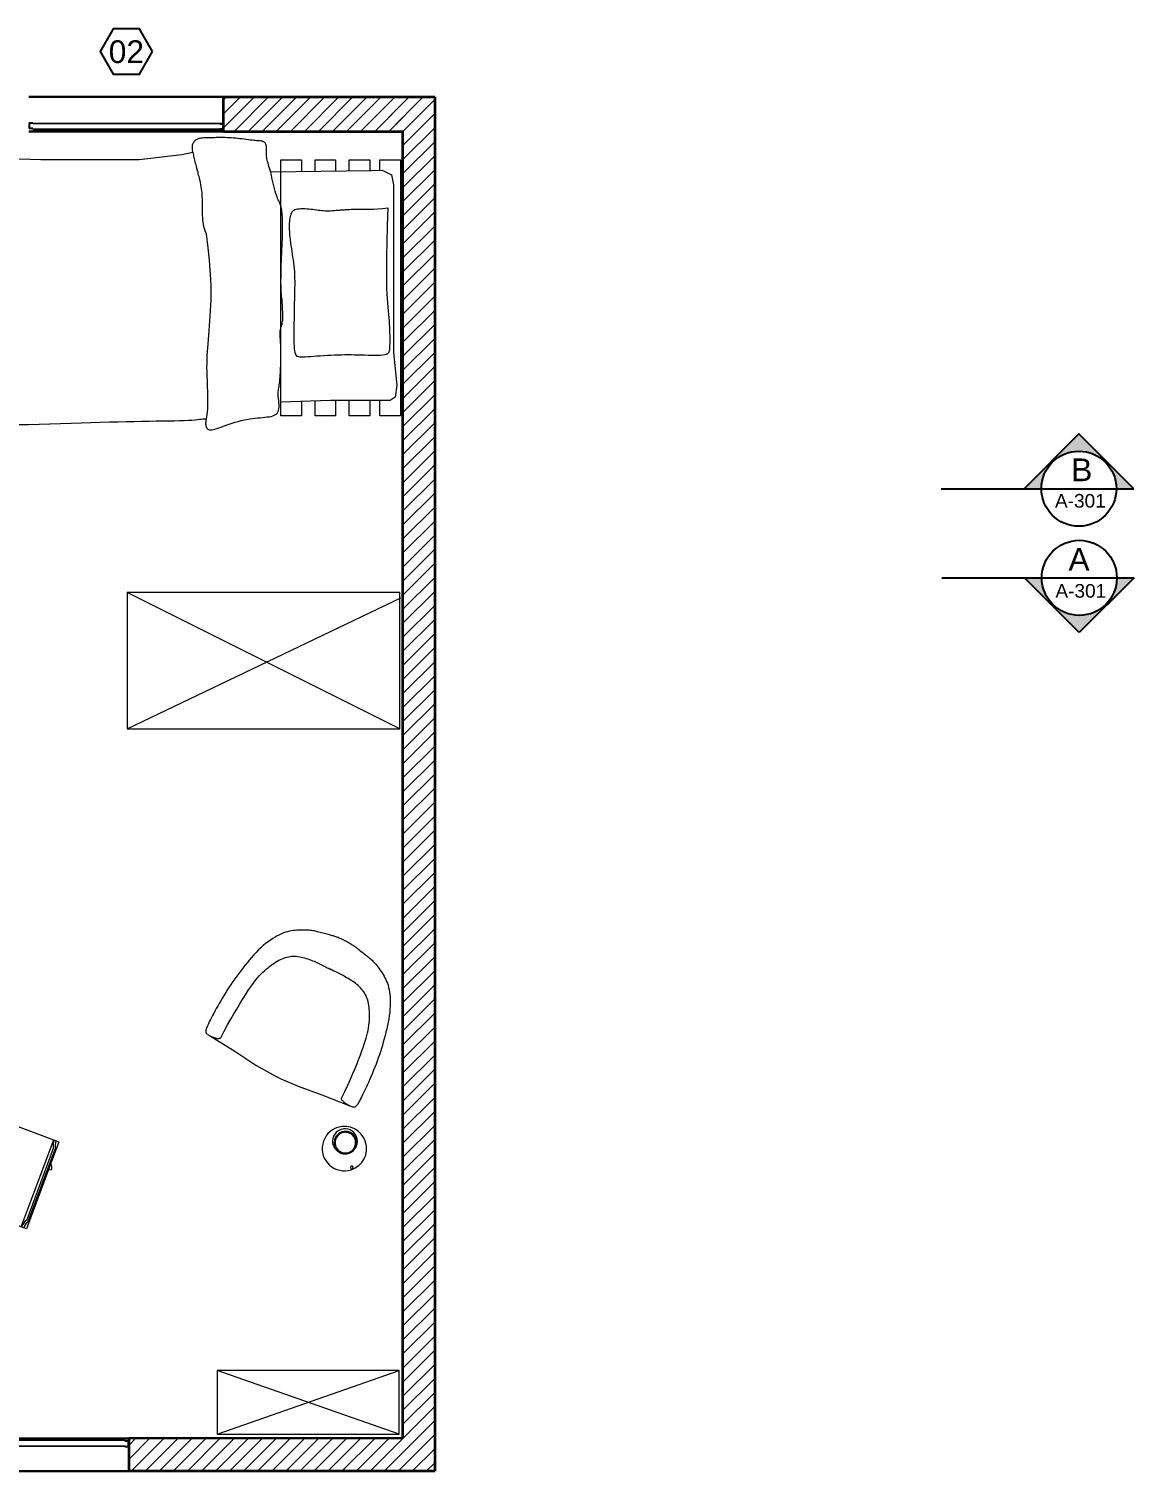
# Model space of a CAD drawing. Header units: metres. Extents: x -2569 to 4336, y -4195 to 694.
# Drawn here: x -70 to 417, y -575 to 60 of the extents above; entities that cross this region are included whole.
import ezdxf
from ezdxf.enums import TextEntityAlignment as Align

# ---------------------------------------------------------------- set-up
doc = ezdxf.new("R2010")
doc.units = ezdxf.units.M
doc.header["$LTSCALE"] = 5
doc.header["$MEASUREMENT"] = 0
for name, color, linetype, lineweight in [('A-FLOR-PATT', 253, 'Continuous', 18), ('A-FURN', 253, 'Continuous', 18), ('A-FURN-', 253, 'Continuous', 0), ('A-GLAZ-FULL', 4, 'Continuous', 25), ('A-SECT-PATT', 8, 'Continuous', 18), ('A-WALL-FULL', 7, 'Continuous', 35), ('MURI NON SEZIONATI', 170, 'Continuous', 18)]:
    doc.layers.add(name, color=color, linetype=linetype, lineweight=lineweight)
doc.layers.add('quote', color=82, linetype='Continuous')
doc.styles.add('ARIAL', font='arial.ttf')
doc.styles.get("Standard").update_dxf_attribs({"font": 'arial.ttf'})

# ---------------------------------------------------------------- blocks, each defined once
blk = doc.blocks.new('A$C08E13F05')
at = {"layer": 'A-FURN', "color": 253}
for p, q in [((-49.82, 50.6), (-49.82, 41.47)), ((71.18, 41.47), (71.18, 48.24))]:
    blk.add_line(p, q, dxfattribs=at)
for points in [[(-44.94, 249.01), (-49.82, 249.01), (-49.82, 258.71), (71.18, 258.71), (71.18, 249.01), (63.93, 249.01)], [(-44.15, 197.3), (-44.82, 245.04), (-44.97, 250.14), (-42.83, 254.49), (-38.11, 255.37), (-6.25, 255.48), (41.34, 255.48), (56.68, 257.09), (62.32, 256.29), (63.93, 253.87), (63.93, 249.01), (63.93, 225.59), (64.68, 202.17)], [(-27.13, 252.76), (-18.63, 252.51), (-10.99, 252.32), (-4.68, 252.18), (0.48, 252.11), (4.69, 252.09), (8.14, 252.11), (11.01, 252.17), (13.49, 252.27), (15.75, 252.4), (17.83, 252.54), (19.75, 252.7), (21.55, 252.86), (23.23, 253.03), (24.83, 253.18), (26.36, 253.32), (27.84, 253.44), (29.3, 253.52), (30.73, 253.58), (32.12, 253.62), (33.44, 253.64), (34.71, 253.64), (35.89, 253.64), (36.99, 253.63), (37.99, 253.61), (38.88, 253.6), (39.67, 253.56), (40.35, 253.47), (40.94, 253.3), (41.43, 253.03), (41.83, 252.62), (42.15, 252.05), (42.39, 251.3), (42.56, 250.34), (42.66, 249.19), (42.71, 247.9), (42.71, 246.48), (42.69, 244.97), (42.64, 243.39), (42.58, 241.79), (42.53, 240.19), (42.48, 238.61), (42.45, 237.05), (42.44, 235.5), (42.43, 233.96), (42.44, 232.4), (42.47, 230.82), (42.51, 229.22), (42.57, 227.57), (42.65, 225.88), (42.74, 224.17), (42.84, 222.46), (42.94, 220.78), (43.06, 219.16), (43.17, 217.61), (43.28, 216.17), (43.38, 214.86), (43.47, 213.71), (43.54, 212.7), (43.55, 211.83), (43.49, 211.09), (43.35, 210.47), (43.08, 209.96), (42.69, 209.54), (42.14, 209.21), (41.42, 208.96), (40.54, 208.77), (39.51, 208.64), (38.33, 208.56), (37.03, 208.52), (35.61, 208.51), (34.09, 208.51), (32.47, 208.52), (30.76, 208.53), (28.99, 208.53), (27.17, 208.54), (25.31, 208.55), (23.44, 208.57), (21.55, 208.59), (19.68, 208.62), (17.83, 208.65), (16.02, 208.7), (14.25, 208.74), (12.53, 208.79), (10.85, 208.83), (9.21, 208.86), (7.61, 208.86), (6.06, 208.84), (4.55, 208.79), (3.08, 208.7), (1.65, 208.59), (0.24, 208.44), (-1.13, 208.27), (-2.5, 208.09), (-3.85, 207.9), (-5.2, 207.69), (-6.56, 207.49), (-7.92, 207.29), (-9.28, 207.1), (-10.64, 206.92), (-11.97, 206.76), (-13.28, 206.61), (-14.54, 206.49), (-15.75, 206.4), (-16.9, 206.33), (-17.97, 206.3), (-18.97, 206.3), (-19.91, 206.33), (-20.77, 206.39), (-21.57, 206.47), (-22.31, 206.57), (-22.98, 206.69), (-23.59, 206.82), (-24.14, 206.97), (-24.64, 207.14), (-25.07, 207.35), (-25.46, 207.61), (-25.79, 207.93), (-26.07, 208.31), (-26.31, 208.79), (-26.49, 209.35), (-26.63, 210.02), (-26.72, 210.78), (-26.78, 211.62), (-26.8, 212.51), (-26.79, 213.44), (-26.75, 214.39), (-26.68, 215.35), (-26.59, 216.3), (-26.49, 217.23), (-26.37, 218.13), (-26.25, 219.01), (-26.13, 219.87), (-26.02, 220.72), (-25.92, 221.55), (-25.84, 222.36), (-25.78, 223.17), (-25.76, 223.97), (-25.76, 224.76), (-25.79, 225.53), (-25.83, 226.27), (-25.89, 226.99), (-25.94, 227.66), (-26, 228.3), (-26.05, 228.89), (-26.09, 229.42), (-26.13, 229.91), (-26.15, 230.38), (-26.18, 230.83), (-26.2, 231.28), (-26.22, 231.74), (-26.25, 232.23), (-26.29, 232.76), (-26.34, 233.33), (-26.39, 233.97), (-26.44, 234.66), (-26.49, 235.4), (-26.54, 236.22), (-26.57, 237.1), (-26.58, 238.05), (-26.57, 239.07), (-26.54, 240.17), (-26.5, 241.38), (-26.47, 242.74), (-26.47, 244.26), (-26.52, 245.99), (-26.63, 247.97), (-26.83, 250.21), (-27.13, 252.76)], [(-44.67, 234.48), (-49.82, 234.48), (-49.82, 244.18), (-44.8, 244.18)], [(63.93, 244.18), (71.18, 244.18), (71.18, 234.48), (63.93, 234.48)], [(-44.45, 218.34), (-49.82, 218.34), (-49.82, 228.04), (-44.58, 228.04)], [(63.93, 228.04), (71.18, 228.04), (71.18, 218.34), (64.16, 218.34)], [(64.37, 211.87), (71.18, 211.87), (71.18, 202.17), (-49.82, 202.17), (-49.82, 211.87), (-44.36, 211.87)], [(-49.82, 50.6), (-49.29, 49.26), (-47.17, 48.26), (-44.42, 47.39), (-41.15, 46.64), (-37.51, 46.01), (-33.62, 45.47), (-29.62, 45.01), (-25.64, 44.64), (-21.78, 44.33), (-18.07, 44.08), (-14.49, 43.87), (-11.02, 43.71), (-7.65, 43.57), (-4.38, 43.46), (-1.18, 43.36), (1.95, 43.26), (5.03, 43.16), (8.08, 43.05), (11.13, 42.95), (14.2, 42.85), (17.31, 42.77), (20.51, 42.7), (23.8, 42.65), (27.21, 42.62), (30.76, 42.63), (34.41, 42.66), (38.12, 42.73), (41.82, 42.85), (45.48, 43.01), (49.04, 43.22), (52.45, 43.49), (55.66, 43.82), (58.64, 44.21), (61.37, 44.67), (63.85, 45.21), (66.08, 45.83), (68.07, 46.54), (69.81, 47.34), (71.29, 48.24), (72.52, 49.25), (73.51, 50.37), (74.27, 51.66), (74.84, 53.15), (75.23, 54.91), (75.48, 56.98), (75.61, 59.41), (75.66, 62.25), (75.64, 65.55), (75.59, 69.34), (75.5, 73.56), (75.39, 78.11), (75.26, 82.92), (75.12, 87.89), (74.96, 92.94), (74.81, 97.99), (74.66, 102.94), (74.51, 107.73), (74.37, 112.35), (74.24, 116.79), (74.12, 121.06), (74.01, 125.16), (73.91, 129.09), (73.83, 132.86), (73.75, 136.47), (73.7, 139.91), (73.65, 143.18), (73.61, 146.26), (73.56, 149.15), (73.52, 151.82), (73.46, 154.27), (73.39, 156.48), (73.3, 158.44), (73.19, 160.14), (73.06, 161.6), (72.94, 162.83), (72.82, 163.85), (72.72, 164.69), (72.65, 165.35), (72.63, 165.86), (72.65, 166.23), (72.73, 166.49), (72.88, 166.65), (73.07, 166.74), (73.31, 166.76), (73.59, 166.74), (73.92, 166.69), (74.27, 166.64), (74.65, 166.6), (75.06, 166.59), (75.48, 166.62), (75.89, 166.68), (76.3, 166.79), (76.68, 166.94), (77.02, 167.13), (77.32, 167.38), (77.55, 167.68), (77.72, 168.03), (77.81, 168.46), (77.84, 168.95), (77.79, 169.52), (77.68, 170.19), (77.5, 170.95), (77.25, 171.81), (76.94, 172.78), (76.57, 173.87), (76.15, 175.07), (75.69, 176.34), (75.22, 177.69), (74.75, 179.08), (74.29, 180.49), (73.86, 181.92), (73.48, 183.35), (73.16, 184.75), (72.89, 186.12), (72.67, 187.46), (72.49, 188.77), (72.33, 190.03), (72.21, 191.26), (72.09, 192.44), (71.99, 193.58), (71.89, 194.66), (71.77, 195.69), (71.64, 196.65), (71.47, 197.54), (71.25, 198.34), (70.98, 199.05), (70.65, 199.67), (70.24, 200.18), (69.74, 200.58), (69.17, 200.88), (68.54, 201.09), (67.88, 201.22), (67.19, 201.3), (66.49, 201.32), (65.79, 201.3), (65.12, 201.26), (64.48, 201.2), (63.88, 201.14), (63.3, 201.08), (62.73, 201.02), (62.18, 200.96), (61.62, 200.93), (61.07, 200.91), (60.5, 200.92), (59.91, 200.96), (59.3, 201.03), (58.65, 201.12), (57.98, 201.22), (57.26, 201.33), (56.51, 201.44), (55.71, 201.56), (54.85, 201.66), (53.94, 201.76), (52.97, 201.84), (51.96, 201.91), (50.89, 201.97), (49.78, 202.02), (48.62, 202.07), (47.42, 202.1), (46.19, 202.13), (44.92, 202.15), (43.63, 202.16), (42.34, 202.17), (41.08, 202.16), (39.85, 202.15), (38.69, 202.13), (37.6, 202.09), (36.61, 202.05), (35.73, 201.99), (34.96, 201.93), (34.27, 201.87), (33.64, 201.82), (33.07, 201.78), (32.53, 201.77), (32.01, 201.77), (31.49, 201.82), (30.96, 201.9), (30.42, 202.01), (29.87, 202.14), (29.32, 202.29), (28.77, 202.44), (28.22, 202.6), (27.68, 202.74), (27.16, 202.86), (26.65, 202.96), (26.14, 203.03), (25.63, 203.08), (25.11, 203.11), (24.56, 203.12), (23.97, 203.12), (23.34, 203.11), (22.64, 203.09), (21.89, 203.06), (21.08, 203.02), (20.25, 202.98), (19.4, 202.94), (18.56, 202.89), (17.74, 202.84), (16.96, 202.78), (16.25, 202.73), (15.61, 202.66), (15.03, 202.6), (14.47, 202.54), (13.93, 202.48), (13.37, 202.43), (12.76, 202.38), (12.1, 202.33), (11.34, 202.29), (10.47, 202.26), (9.49, 202.24), (8.41, 202.23), (7.21, 202.23), (5.92, 202.24), (4.53, 202.26), (3.04, 202.29), (1.45, 202.33), (-0.22, 202.39), (-1.95, 202.46), (-3.73, 202.53), (-5.54, 202.6), (-7.33, 202.68), (-9.11, 202.75), (-10.83, 202.82), (-12.48, 202.88), (-14.03, 202.92), (-15.5, 202.96), (-16.88, 202.98), (-18.17, 202.99), (-19.39, 202.99), (-20.53, 202.97), (-21.6, 202.94), (-22.62, 202.89), (-23.57, 202.83), (-24.46, 202.76), (-25.3, 202.67), (-26.08, 202.56), (-26.82, 202.43), (-27.51, 202.28), (-28.15, 202.11), (-28.75, 201.92), (-29.3, 201.7), (-29.85, 201.47), (-30.39, 201.21), (-30.97, 200.94), (-31.59, 200.66), (-32.29, 200.37), (-33.09, 200.07), (-34.01, 199.77), (-35.07, 199.46), (-36.24, 199.16), (-37.49, 198.86), (-38.79, 198.56), (-40.11, 198.26), (-41.41, 197.97), (-42.66, 197.67), (-43.83, 197.39), (-44.9, 197.1), (-45.87, 196.83), (-46.75, 196.56), (-47.56, 196.32), (-48.31, 196.09), (-49.01, 195.89), (-49.67, 195.72), (-50.31, 195.58), (-50.93, 195.48), (-51.54, 195.4), (-52.12, 195.36), (-52.68, 195.34), (-53.2, 195.33), (-53.68, 195.34), (-54.13, 195.35), (-54.52, 195.37), (-54.86, 195.39), (-55.15, 195.4), (-55.41, 195.4), (-55.64, 195.4), (-55.86, 195.39), (-56.07, 195.37), (-56.29, 195.34), (-56.52, 195.29), (-56.77, 195.23), (-57.03, 195.15), (-57.3, 195.05), (-57.57, 194.92), (-57.82, 194.77), (-58.06, 194.58), (-58.27, 194.35), (-58.44, 194.09), (-58.57, 193.78), (-58.66, 193.43), (-58.73, 193.03), (-58.77, 192.57), (-58.81, 192.06), (-58.84, 191.49), (-58.88, 190.86), (-58.94, 190.17), (-59.02, 189.41), (-59.11, 188.59), (-59.22, 187.71), (-59.35, 186.79), (-59.47, 185.84), (-59.6, 184.85), (-59.73, 183.84), (-59.85, 182.81), (-59.96, 181.78), (-60.05, 180.75), (-60.14, 179.73), (-60.21, 178.72), (-60.27, 177.75), (-60.32, 176.8), (-60.35, 175.9), (-60.38, 175.05), (-60.39, 174.26), (-60.39, 173.52), (-60.38, 172.82), (-60.37, 172.15), (-60.35, 171.5), (-60.33, 170.87), (-60.31, 170.25), (-60.29, 169.62), (-60.28, 168.98), (-60.27, 168.33), (-60.25, 167.68), (-60.24, 167.05), (-60.22, 166.43), (-60.2, 165.84), (-60.17, 165.28), (-60.12, 164.76), (-60.07, 164.29), (-60, 163.86), (-59.92, 163.46), (-59.81, 163.1), (-59.68, 162.76), (-59.53, 162.45), (-59.34, 162.15), (-59.13, 161.86), (-58.89, 161.57), (-58.61, 161.3), (-58.3, 161.04), (-57.96, 160.81), (-57.59, 160.6), (-57.2, 160.43), (-56.78, 160.3), (-56.34, 160.21), (-55.88, 160.17), (-55.39, 160.18), (-54.89, 160.22), (-54.37, 160.3), (-53.83, 160.4), (-53.28, 160.52), (-52.72, 160.65), (-52.14, 160.79), (-51.56, 160.93), (-50.97, 161.07), (-50.35, 161.21), (-49.71, 161.37), (-49.04, 161.53), (-48.33, 161.7), (-47.58, 161.9), (-46.78, 162.11), (-45.93, 162.34), (-45.04, 162.58), (-44.11, 162.84), (-43.15, 162.97), (-42.17, 163.35), (-41.17, 163.59), (-40.16, 163.83), (-39.15, 164.04), (-38.15, 164.22), (-37.16, 164.38), (-36.18, 164.52), (-35.21, 164.64), (-34.25, 164.73), (-33.31, 164.81), (-32.38, 164.87), (-31.48, 164.92), (-30.59, 164.95), (-29.72, 164.97), (-28.86, 164.99), (-28, 165), (-27.14, 165), (-26.27, 165), (-25.39, 165), (-24.49, 165), (-23.56, 165.01), (-22.59, 165.04), (-21.55, 165.12), (-20.44, 165.25), (-19.22, 165.47), (-17.89, 165.79), (-16.43, 166.22), (-14.8, 166.79)], [(-14.8, 166.79), (-8.17, 167.63), (-2.48, 168.24), (2.39, 168.66), (6.57, 168.92), (10.17, 169.04), (13.33, 169.06), (16.18, 168.99), (18.83, 168.88), (21.39, 168.75), (23.87, 168.6), (26.29, 168.44), (28.62, 168.27), (30.88, 168.1), (33.05, 167.93), (35.13, 167.77), (37.12, 167.61), (39.03, 167.46), (40.88, 167.34), (42.7, 167.23), (44.52, 167.15), (46.38, 167.1), (48.3, 167.08), (50.33, 167.1), (52.5, 167.16), (54.81, 167.27), (57.27, 167.38), (59.84, 167.49), (62.5, 167.55), (65.22, 167.54), (67.96, 167.42), (70.72, 167.16), (73.45, 166.75)], [(-53.28, 160.52), (-52.24, 155.36), (-49.82, 135.17), (-49.82, 113.78), (-49.82, 88.74), (-50.44, 68.1), (-50.62, 52.82), (-49.82, 50.6)]]:
    blk.add_lwpolyline(points, dxfattribs=at)
blk.add_lwpolyline([(-49.82, 41.47), (71.18, 41.47), (71.18, 38.29), (-49.82, 38.29)], close=True, dxfattribs=at)
blk = doc.blocks.new('IKEA-Grankulla_Futon_Single_Bed-top')
at = {"layer": 'A-FURN', "color": 253}
blk.add_blockref('A$C08E13F05', (1.01, -151.17), dxfattribs=at)
blk = doc.blocks.new('A$C7EA53CC2')
at = {"layer": 'A-FURN'}
for p, q in [((-83.3, 63.9), (-114.3, 64.4)), ((-114.5, 54.1), (-83.4, 53.6))]:
    blk.add_line(p, q, dxfattribs=at)
blk.add_lwpolyline([(-84, -37.6), (-82.5, 175.7), (102.4, 174.7), (101.2, -38.7, -0.231255), (93.9, -53.4, -0.140847), (79.9, -58.9), (-59.9, -58.4, -0.165877), (-76.4, -52.7, -0.224933), (-84, -37.6, -0.224933)], format="xyb", dxfattribs=at)
for points in [[(85.6, 172.8), (-65.7, 173.8)], [(-34.1, 177.8), (-34.1, 177.8), (-33, 175.4)], [(-22.5, 175.4), (-25.1, 181)], [(102.4, 163.2), (-82.6, 164.9)], [(-65.8, 170), (85.5, 169)], [(114.1, 128.9), (102.1, 119.6)], [(102.2, 132.8), (108.1, 136.5)], [(107.1, -19.5), (107.1, -19.5), (101.3, -15.7)], [(101.4, -2.2), (113.9, -11.1)]]:
    blk.add_lwpolyline(points, dxfattribs=at)
for centre, radius, start, end in [((-85, 216.9), 47.2, 272.9497, 294.0654), ((-24.8, 166.2), 14.8, 91.1954, 128.6184), ((102.1, 204.1), 35.4, 242.1906, 270.4971), ((-88.7, 215), 50.5, 276.8303, 296.9938), ((110.2, 213.7), 51.1, 241.1485, 261.225), ((103.7, 127), 10.5, 10.7335, 65.5905), ((-106.5, 59.1), 9.44, 145.8855, 212.1145), ((103.6, -9.7), 10.4, 289.4092, 352.2561)]:
    blk.add_arc(centre, radius, start, end, dxfattribs=at)
blk = doc.blocks.new('A$C0A122CAD')
at = {"layer": 'A-FURN', "color": 253}
for points in [[(-87.8, 66.83), (-88.46, 66.83), (-89.05, 66.82), (-89.58, 66.8), (-90.06, 66.77), (-90.48, 66.74), (-90.87, 66.71), (-91.23, 66.67), (-91.56, 66.63), (-91.87, 66.59), (-92.18, 66.55), (-92.49, 66.5), (-92.8, 66.45), (-93.13, 66.39), (-93.49, 66.32), (-93.87, 66.25), (-94.3, 66.16), (-94.77, 66.07), (-95.28, 65.97), (-95.82, 65.86), (-96.37, 65.75), (-96.93, 65.64), (-97.48, 65.52), (-98.02, 65.41), (-98.53, 65.3), (-99, 65.2), (-99.45, 65.1), (-99.87, 64.99), (-100.29, 64.88), (-100.72, 64.75), (-101.15, 64.61), (-101.61, 64.44), (-102.11, 64.25), (-102.64, 64.02), (-103.21, 63.77), (-103.81, 63.48), (-104.43, 63.18), (-105.06, 62.85), (-105.7, 62.5), (-106.34, 62.13), (-106.97, 61.74), (-107.59, 61.34), (-108.19, 60.92), (-108.79, 60.47), (-109.37, 59.99), (-109.95, 59.47), (-110.51, 58.9), (-111.08, 58.27), (-111.63, 57.58), (-112.19, 56.83), (-112.74, 56.01), (-113.28, 55.12), (-113.81, 54.18), (-114.33, 53.18), (-114.83, 52.13), (-115.3, 51.03), (-115.76, 49.88), (-116.18, 48.69), (-116.58, 47.46), (-116.95, 46.21), (-117.3, 44.93), (-117.63, 43.63), (-117.93, 42.33), (-118.22, 41.03), (-118.48, 39.74), (-118.73, 38.46), (-118.96, 37.19), (-119.18, 35.93), (-119.38, 34.68), (-119.56, 33.43), (-119.73, 32.18), (-119.88, 30.93), (-120.01, 29.67), (-120.14, 28.41), (-120.24, 27.15), (-120.34, 25.9), (-120.42, 24.67), (-120.49, 23.47), (-120.55, 22.3), (-120.6, 21.18), (-120.64, 20.11), (-120.67, 19.1), (-120.69, 18.15), (-120.71, 17.26), (-120.71, 16.44), (-120.71, 15.68), (-120.7, 14.99), (-120.69, 14.36), (-120.67, 13.8), (-120.64, 13.31), (-120.61, 12.88), (-120.57, 12.5), (-120.52, 12.18), (-120.45, 11.9), (-120.38, 11.67), (-120.3, 11.47), (-120.2, 11.3), (-120.09, 11.16), (-119.96, 11.05), (-119.81, 10.96), (-119.64, 10.88), (-119.46, 10.83), (-119.25, 10.79), (-119.01, 10.76), (-118.75, 10.74), (-118.46, 10.73), (-118.15, 10.74), (-117.82, 10.74), (-117.48, 10.76), (-117.14, 10.79), (-116.79, 10.82), (-116.44, 10.85), (-116.1, 10.9), (-115.77, 10.95), (-115.46, 11.01), (-115.17, 11.09), (-114.89, 11.19), (-114.63, 11.33), (-114.4, 11.49), (-114.19, 11.7), (-114, 11.96)], [(-88.17, 66.83), (-87.5, 66.83), (-86.91, 66.82), (-86.38, 66.8), (-85.91, 66.77), (-85.48, 66.74), (-85.1, 66.71), (-84.74, 66.67), (-84.41, 66.63), (-84.09, 66.59), (-83.79, 66.55), (-83.48, 66.5), (-83.17, 66.45), (-82.83, 66.39), (-82.48, 66.32), (-82.09, 66.25), (-81.66, 66.16), (-81.19, 66.07), (-80.68, 65.97), (-80.15, 65.86), (-79.59, 65.75), (-79.04, 65.64), (-78.48, 65.52), (-77.95, 65.41), (-77.44, 65.3), (-76.97, 65.2), (-76.52, 65.1), (-76.09, 64.99), (-75.67, 64.88), (-75.25, 64.75), (-74.81, 64.61), (-74.35, 64.44), (-73.86, 64.25), (-73.33, 64.02), (-72.76, 63.77), (-72.16, 63.48), (-71.54, 63.18), (-70.91, 62.85), (-70.27, 62.5), (-69.63, 62.13), (-69, 61.74), (-68.38, 61.34), (-67.77, 60.92), (-67.18, 60.47), (-66.6, 59.99), (-66.02, 59.47), (-65.45, 58.9), (-64.89, 58.27), (-64.33, 57.58), (-63.78, 56.83), (-63.23, 56.01), (-62.68, 55.12), (-62.15, 54.18), (-61.64, 53.18), (-61.14, 52.13), (-60.66, 51.03), (-60.21, 49.88), (-59.78, 48.69), (-59.39, 47.46), (-59.01, 46.21), (-58.66, 44.93), (-58.34, 43.63), (-58.03, 42.33), (-57.75, 41.03), (-57.48, 39.74), (-57.23, 38.46), (-57, 37.19), (-56.79, 35.93), (-56.59, 34.68), (-56.41, 33.43), (-56.24, 32.18), (-56.09, 30.93), (-55.95, 29.67), (-55.83, 28.41), (-55.72, 27.15), (-55.63, 25.9), (-55.55, 24.67), (-55.48, 23.47), (-55.42, 22.3), (-55.37, 21.18), (-55.33, 20.11), (-55.3, 19.1), (-55.27, 18.15), (-55.26, 17.26), (-55.25, 16.44), (-55.25, 15.68), (-55.26, 14.99), (-55.28, 14.36), (-55.3, 13.8), (-55.32, 13.31), (-55.36, 12.88), (-55.4, 12.5), (-55.45, 12.18), (-55.51, 11.9), (-55.58, 11.67), (-55.67, 11.47), (-55.77, 11.3), (-55.88, 11.16), (-56.01, 11.05), (-56.16, 10.96), (-56.32, 10.88), (-56.51, 10.83), (-56.72, 10.79), (-56.95, 10.76), (-57.22, 10.74), (-57.5, 10.73), (-57.81, 10.74), (-58.14, 10.74), (-58.48, 10.76), (-58.83, 10.79), (-59.18, 10.82), (-59.53, 10.85), (-59.87, 10.9), (-60.19, 10.95), (-60.5, 11.01), (-60.8, 11.09), (-61.08, 11.19), (-61.33, 11.33), (-61.57, 11.49), (-61.78, 11.7), (-61.97, 11.96)], [(-114, 11.96), (-113.97, 14.82), (-113.9, 17.51), (-113.8, 20.03), (-113.67, 22.38), (-113.51, 24.57), (-113.35, 26.6), (-113.17, 28.47), (-113, 30.19), (-112.83, 31.77), (-112.67, 33.2), (-112.51, 34.52), (-112.34, 35.74), (-112.15, 36.88), (-111.95, 37.94), (-111.72, 38.95), (-111.47, 39.92), (-111.18, 40.87), (-110.87, 41.8), (-110.52, 42.7), (-110.16, 43.57), (-109.78, 44.41), (-109.39, 45.22), (-108.99, 45.99), (-108.58, 46.72), (-108.18, 47.4), (-107.78, 48.05), (-107.37, 48.65), (-106.96, 49.22), (-106.54, 49.75), (-106.1, 50.25), (-105.66, 50.71), (-105.2, 51.13), (-104.72, 51.53), (-104.23, 51.89), (-103.72, 52.22), (-103.18, 52.52), (-102.63, 52.8), (-102.06, 53.05), (-101.47, 53.27), (-100.86, 53.47), (-100.23, 53.65), (-99.59, 53.8), (-98.94, 53.94), (-98.28, 54.05), (-97.62, 54.15), (-96.96, 54.23), (-96.32, 54.3), (-95.69, 54.35), (-95.08, 54.39), (-94.48, 54.42), (-93.91, 54.44), (-93.34, 54.46), (-92.77, 54.47), (-92.21, 54.47), (-91.65, 54.48), (-91.09, 54.48), (-90.52, 54.48), (-89.96, 54.48), (-89.42, 54.48), (-88.94, 54.49), (-88.51, 54.49), (-88.17, 54.48), (-87.93, 54.48), (-87.8, 54.47)], [(-61.97, 11.96), (-61.99, 14.82), (-62.06, 17.51), (-62.17, 20.03), (-62.3, 22.38), (-62.45, 24.57), (-62.62, 26.6), (-62.79, 28.47), (-62.97, 30.19), (-63.13, 31.77), (-63.29, 33.2), (-63.46, 34.52), (-63.63, 35.74), (-63.81, 36.88), (-64.02, 37.94), (-64.24, 38.95), (-64.5, 39.92), (-64.78, 40.87), (-65.1, 41.8), (-65.44, 42.7), (-65.81, 43.57), (-66.19, 44.41), (-66.58, 45.22), (-66.98, 45.99), (-67.38, 46.72), (-67.78, 47.4), (-68.19, 48.05), (-68.6, 48.65), (-69.01, 49.22), (-69.43, 49.75), (-69.86, 50.25), (-70.31, 50.71), (-70.77, 51.13), (-71.24, 51.53), (-71.74, 51.89), (-72.25, 52.22), (-72.78, 52.52), (-73.33, 52.8), (-73.9, 53.05), (-74.49, 53.27), (-75.1, 53.47), (-75.73, 53.65), (-76.38, 53.8), (-77.03, 53.94), (-77.69, 54.05), (-78.35, 54.15), (-79.01, 54.23), (-79.65, 54.3), (-80.28, 54.35), (-80.89, 54.39), (-81.48, 54.42), (-82.06, 54.44), (-82.63, 54.46), (-83.19, 54.47), (-83.75, 54.47), (-84.32, 54.48), (-84.88, 54.48), (-85.45, 54.48), (-86.01, 54.48), (-86.54, 54.48), (-87.03, 54.49), (-87.45, 54.49), (-87.8, 54.48), (-88.04, 54.48), (-88.17, 54.47)], [(-118.31, 10.73), (-106.82, 9.68), (-97.16, 8.49), (-89.58, 8.12), (-87.98, 8.1)], [(-57.66, 10.73), (-69.15, 9.68), (-78.81, 8.49), (-86.39, 8.12), (-87.98, 8.1)]]:
    blk.add_lwpolyline(points, dxfattribs=at)

msp = doc.modelspace()

# ---------------------------------------------------------------- hatches: boundary and pattern name
at = {"layer": 'A-FLOR-PATT'}
for points in [[(-69.7, 18.1), (-69.7, 15.47), (-68.04, 15.47), (-68.04, 15.72), (-69.45, 15.72), (-69.45, 17.85), (-68.04, 17.85), (-68.04, 18.1)], [(-68.04, 17.85), (-68.04, 18.1), (-69.7, 18.1), (-69.7, 15.47), (-68.04, 15.47), (-68.04, 15.72), (-69.45, 15.72), (-69.45, 17.85)], [(15.95, 18.05), (15.95, 15.42), (14.29, 15.42), (14.29, 15.67), (15.7, 15.67), (15.7, 17.8), (14.29, 17.8), (14.29, 18.05)], [(15.09, 17.8), (15.09, 18.05), (15.96, 18.05), (15.96, 15.42), (15.09, 15.42), (15.09, 15.67), (15.71, 15.67), (15.71, 17.8)], [(-25.74, -564.42), (-25.74, -561.79), (-27.41, -561.79), (-27.41, -562.04), (-25.99, -562.04), (-25.99, -564.17), (-27.41, -564.17), (-27.41, -564.42)], [(-27.41, -564.17), (-27.41, -564.42), (-25.74, -564.42), (-25.74, -561.79), (-27.41, -561.79), (-27.41, -562.04), (-25.99, -562.04), (-25.99, -564.17)]]:
    msp.add_hatch(color=256, dxfattribs=at).paths.add_polyline_path(points)
at = {"layer": 'A-SECT-PATT'}
h = msp.add_hatch(dxfattribs=at)
h.set_pattern_fill('ANSI31', color=256, scale=35)
h.paths.add_polyline_path([(108.96, 29.66), (16.03, 29.66), (16.03, 14.46), (94.96, 14.46), (94.96, -560.78), (-25.73, -560.89), (-25.7, -575.34), (108.96, -575.34)])
h = msp.add_hatch(dxfattribs=at)
h.set_pattern_fill('ANSI31', color=256, scale=35)
h.paths.add_polyline_path([(94.96, 29.66), (16.03, 29.66), (16.03, 14.46), (94.96, 14.46)])
at = {"layer": 'quote'}
h = msp.add_hatch(dxfattribs=at)
h.set_pattern_fill('ANGLE', color=256, scale=0.0275)
h.set_pattern_definition([(360, (256.80765, -311.5696), (7e-11, 0.1920875), [0.1397, -0.0523875]), (90, (256.80765, -311.5696), (-0.1920875, 7e-11), [0.1397, -0.0523875])])
h.paths.add_polyline_path([(409.03, -142.79), (416.65, -142.79), (392.51, -118.65), (368.37, -142.79), (375.99, -142.79, -1)])
h = msp.add_hatch(dxfattribs=at)
h.set_pattern_fill('ANGLE', color=256, scale=0.0275)
h.set_pattern_definition([(360, (257.00887, -399.10255), (7e-11, 0.1920875), [0.1397, -0.0523875]), (90, (257.00887, -399.10255), (-0.1920875, 7e-11), [0.1397, -0.0523875])])
h.paths.add_polyline_path([(409.23, -182.05), (416.85, -182.05), (392.71, -206.18), (368.57, -182.05), (376.19, -182.05, 1)])

# ---------------------------------------------------------------- linework, layer by layer
at = {"layer": 'A-FURN'}
for p, q in [((13.25, -559.02), (93.25, -531.02)), ((93.25, -559.02), (13.25, -531.02))]:
    msp.add_line(p, q, dxfattribs=at)
for points in [[(93.55, -248.45), (93.55, -188.45), (-26.45, -188.45), (-26.45, -248.45), (93.55, -248.45), (-26.45, -188.45)], [(-26.45, -248.45), (93.98, -190.78)], [(13.25, -559.02), (93.25, -559.02), (93.25, -531.02), (13.25, -531.02), (13.25, -559.02)]]:
    msp.add_lwpolyline(points, dxfattribs=at)
at = {"layer": 'A-FURN-'}
for points in [[(64.09, -431.28), (64.15, -431.5), (64.21, -431.73), (64.29, -431.95), (64.38, -432.17), (64.47, -432.38), (64.57, -432.59), (64.68, -432.8), (64.8, -433), (64.93, -433.19), (65.06, -433.38), (65.21, -433.56), (65.35, -433.74), (65.51, -433.91), (65.67, -434.07), (65.84, -434.23), (66.01, -434.38), (66.19, -434.52), (66.37, -434.65), (66.55, -434.78), (66.74, -434.89), (66.94, -435), (67.14, -435.1), (67.34, -435.2), (67.54, -435.28), (67.75, -435.35), (67.95, -435.42), (68.16, -435.48), (68.37, -435.53), (68.58, -435.57), (68.8, -435.6), (69.01, -435.63), (69.22, -435.64), (69.43, -435.65), (69.64, -435.65), (69.85, -435.64), (70.06, -435.62), (70.27, -435.59), (70.48, -435.56), (70.69, -435.52), (70.89, -435.47), (71.09, -435.41), (71.13, -435.4)], [(71.13, -435.4), (71.33, -435.33), (71.52, -435.25), (71.72, -435.17), (71.9, -435.08), (72.09, -434.98), (72.27, -434.87), (72.45, -434.76), (72.62, -434.64), (72.79, -434.51), (72.96, -434.38), (73.12, -434.24), (73.27, -434.09), (73.42, -433.93), (73.57, -433.77), (73.7, -433.61), (73.84, -433.43), (73.96, -433.25), (74.08, -433.07), (74.19, -432.88), (74.29, -432.68), (74.39, -432.48), (74.48, -432.28), (74.56, -432.07), (74.63, -431.85), (74.7, -431.64), (74.75, -431.42), (74.8, -431.19), (74.84, -430.97), (74.87, -430.74), (74.89, -430.51), (74.9, -430.28), (74.9, -430.05), (74.89, -429.82), (74.87, -429.58), (74.85, -429.35), (74.81, -429.12), (74.76, -428.89), (74.71, -428.66), (74.64, -428.44), (74.57, -428.22), (74.49, -428)]]:
    msp.add_lwpolyline(points, dxfattribs=at)
for centre, radius, start, end in [((69.19, -433.32), 9.78, 107.74434, 287.74434), ((69.19, -433.32), 9.78, 287.74434, 107.74434), ((67.47, -430.23), 3.54, 173.44458, 197.26603), ((72.41, -441.63), 0.613, 107.74434, 287.74434), ((72.41, -441.63), 0.613, 287.74434, 107.74434)]:
    msp.add_arc(centre, radius, start, end, dxfattribs=at)
for centre, major_axis, start_param, end_param in [((69.41, -430.01), (5.21, 1.67), 1.570796, 2.792527), ((69.41, -430.01), (5.21, 1.67), 6.351563, 7.853982), ((69.62, -430.67), (4.75, 1.52), 2.617994, 3.316126), ((69.62, -430.67), (4.75, 1.52), 2.268928, 2.617994), ((69.62, -430.67), (4.75, 1.52), 1.919862, 2.268928), ((69.62, -430.67), (4.75, 1.52), 1.570796, 1.919862), ((69.62, -430.67), (4.75, 1.52), 1.22173, 1.570796), ((69.62, -430.67), (4.75, 1.52), 0.872665, 1.22173), ((69.62, -430.67), (4.75, 1.52), 0.523599, 0.872665), ((69.62, -430.67), (4.75, 1.52), 6.108652, 6.806784), ((69.62, -430.67), (4.75, 1.52), 5.410521, 6.108652), ((69.62, -430.67), (4.75, 1.52), 3.316126, 4.014257), ((69.62, -430.67), (4.75, 1.52), 4.014257, 4.712389), ((69.62, -430.67), (4.75, 1.52), 4.712389, 5.061455), ((69.62, -430.67), (4.75, 1.52), 5.061455, 5.410521)]:
    msp.add_ellipse(centre, major_axis=major_axis, ratio=0.984808, start_param=start_param, end_param=end_param, dxfattribs=at)
for points, knots in [([(65.28, -429.45), (65.2, -429.73), (65.1, -430.32), (65.11, -430.91), (65.14, -431.21)], [0.3125, 0.3125, 0.3125, 0.3125, 0.375, 0.4375, 0.4375, 0.4375, 0.4375]), ([(65.14, -431.21), (65.18, -431.5), (65.37, -432.38), (65.8, -433.17), (66.19, -433.63)], [0.4375, 0.4375, 0.4375, 0.4375, 0.5, 0.625, 0.625, 0.625, 0.625]), ([(66.08, -427.87), (65.9, -428.1), (65.58, -428.6), (65.36, -429.16), (65.28, -429.45)], [0.1875, 0.1875, 0.1875, 0.1875, 0.25, 0.3125, 0.3125, 0.3125, 0.3125]), ([(67.42, -426.72), (67.17, -426.86), (66.68, -427.2), (66.26, -427.63), (66.08, -427.87)], [0.0625, 0.0625, 0.0625, 0.0625, 0.125, 0.1875, 0.1875, 0.1875, 0.1875]), ([(72.44, -427.16), (72.2, -426.97), (71.71, -426.64), (71.15, -426.42), (70.87, -426.34)], [0.6875, 0.6875, 0.6875, 0.6875, 0.75, 0.8125, 0.8125, 0.8125, 0.8125]), ([(73.17, -433.54), (73.36, -433.3), (73.84, -432.55), (74.08, -431.67), (74.13, -431.08)], [0.1875, 0.1875, 0.1875, 0.1875, 0.25, 0.375, 0.375, 0.375, 0.375]), ([(69.26, -435.23), (69.55, -435.26), (70.15, -435.25), (70.73, -435.13), (71.01, -435.04)], [0.875, 0.875, 0.875, 0.875, 0.9375, 1, 1, 1, 1])]:
    msp.add_open_spline(points, degree=3, knots=knots, dxfattribs=at)
for points in [[(68.24, -426.37), (67.95, -426.46), (67.68, -426.58), (67.42, -426.72)], [(69.11, -426.18), (68.81, -426.21), (68.53, -426.28), (68.24, -426.37)], [(70, -426.17), (69.7, -426.14), (69.4, -426.13), (69.11, -426.18)], [(70.87, -426.34), (70.58, -426.25), (70.29, -426.2), (70, -426.17)], [(73.07, -427.78), (72.88, -427.55), (72.67, -427.34), (72.43, -427.16)], [(73.57, -428.51), (73.43, -428.25), (73.26, -428.01), (73.07, -427.78)], [(73.92, -429.33), (73.83, -429.04), (73.71, -428.77), (73.57, -428.51)], [(74.13, -431.08), (74.17, -430.49), (74.1, -429.89), (73.92, -429.33)], [(66.19, -433.63), (66.57, -434.08), (67.04, -434.46), (67.56, -434.74)], [(67.56, -434.74), (67.83, -434.87), (68.1, -434.99), (68.39, -435.07)], [(68.39, -435.07), (68.67, -435.15), (68.96, -435.2), (69.26, -435.23)], [(71.01, -435.04), (71.3, -434.95), (71.57, -434.83), (71.83, -434.68)], [(71.83, -434.68), (72.09, -434.54), (72.33, -434.37), (72.56, -434.18)], [(72.56, -434.18), (72.78, -433.98), (72.99, -433.77), (73.17, -433.54)]]:
    msp.add_open_spline(points, degree=3, dxfattribs=at)
at = {"layer": 'A-GLAZ-FULL'}
for p, q in [((-68.04, 18.1), (-69.7, 18.1)), ((-69.45, 15.72), (-69.45, 17.85)), ((-68.04, 15.72), (-69.45, 15.72)), ((-68.04, 18.1), (15.96, 18.05)), ((-68.04, 17.85), (-68.04, 18.1)), ((-68.04, 15.47), (-68.04, 15.72)), ((-68.04, 15.47), (15.96, 15.42)), ((14.29, 17.79), (14.29, 18.04)), ((14.29, 17.79), (15.7, 17.79)), ((14.29, 15.67), (15.71, 15.67)), ((14.29, 15.42), (14.29, 15.67)), ((15.7, 17.8), (15.71, 15.67)), ((15.96, 18.05), (15.96, 15.42)), ((-27.41, -561.79), (-111.41, -561.74)), ((-27.41, -564.42), (-111.41, -564.36)), ((-27.41, -561.79), (-27.41, -562.04)), ((-27.41, -562.04), (-25.99, -562.04)), ((-27.41, -564.17), (-27.41, -564.42)), ((-27.41, -564.42), (-25.74, -564.42)), ((-25.99, -562.04), (-25.99, -564.17))]:
    msp.add_line(p, q, dxfattribs=at)
at = {"layer": 'A-WALL-FULL'}
for p, q in [((16.03, 14.46), (16.03, 29.66)), ((16.03, 29.66), (108.96, 29.66)), ((108.96, 29.66), (108.96, -575.34)), ((16.03, 14.46), (94.96, 14.46)), ((94.96, -560.78), (94.96, 14.46)), ((94.96, -560.78), (-25.73, -560.89)), ((-25.73, -560.89), (-25.7, -575.34)), ((108.96, -575.34), (-25.7, -575.34))]:
    msp.add_line(p, q, dxfattribs=at)
at = {"layer": 'MURI NON SEZIONATI', "lineweight": 30}
for p, q in [((-69.74, 29.66), (16.03, 29.66)), ((16.03, 14.46), (-69.74, 14.46)), ((-25.73, -560.89), (-111.4, -560.97)), ((-111.4, -575.34), (-25.7, -575.34))]:
    msp.add_line(p, q, dxfattribs=at)
at = {"layer": 'quote'}
for p, q in [((392.51, -118.65), (368.37, -142.79)), ((416.65, -142.79), (392.51, -118.65)), ((331.96, -142.79), (416.65, -142.79)), ((332.17, -182.05), (416.85, -182.05)), ((392.71, -206.18), (368.57, -182.05)), ((416.85, -182.05), (392.71, -206.18))]:
    msp.add_line(p, q, dxfattribs=at)
msp.add_lwpolyline([(-15.31, 49.66), (-21.08, 59.66), (-32.63, 59.66), (-38.4, 49.66), (-32.63, 39.66), (-21.08, 39.66)], close=True, dxfattribs=at)
for centre in [(392.51, -142.79), (392.71, -182.05)]:
    msp.add_circle(centre, 16.52, dxfattribs=at)

# ---------------------------------------------------------------- block references
at = {"layer": 'A-FURN-'}
for name, p, xscale, yscale, zscale, rotation in [('IKEA-Grankulla_Futon_Single_Bed-top', (-6.26, -43.48), 0.9308867148786932, 0.9308867148786932, 0.9308867148786932, 270), ('A$C7EA53CC2', (-99.24, -434.12), 0.221040465487035, 0.221040465487035, 0.221040465487035, 249.9853408153797)]:
    msp.add_blockref(name, p, dxfattribs=dict(at, xscale=xscale, yscale=yscale, zscale=zscale, rotation=rotation))
at = {"layer": 'A-FURN-', "color": 7, "xscale": 1.141717646423001, "yscale": 1.141717646423001, "zscale": 1.141717646423001, "rotation": 333.3767615635218}
msp.add_blockref('A$C0A122CAD', (125.05, -455.03), dxfattribs=at)

# ---------------------------------------------------------------- texts
at = {"layer": 'quote', "rotation": 360}
for s, width, insert, char_height, attachment_point in [('B', 187.4593, (389.14, -129.49), 10, 1), ('A-301', 295.553, (381.99, -145.13), 6, 1), ('A', 187.4593, (387.92, -178.91), 10, 7), ('A-301', 295.553, (382.19, -190.86), 6, 7)]:
    msp.add_mtext_dynamic_manual_height_columns(s, width=width, gutter_width=12.5, heights=[0], dxfattribs=dict(at, insert=insert, char_height=char_height, attachment_point=attachment_point))
at = {"layer": 'quote', "style": 'ARIAL'}
msp.add_attdef('02', text='', height=10, dxfattribs=at).set_placement((-26.79, 49.61), align=Align.MIDDLE_CENTER)

doc.saveas('drawing.dxf')
